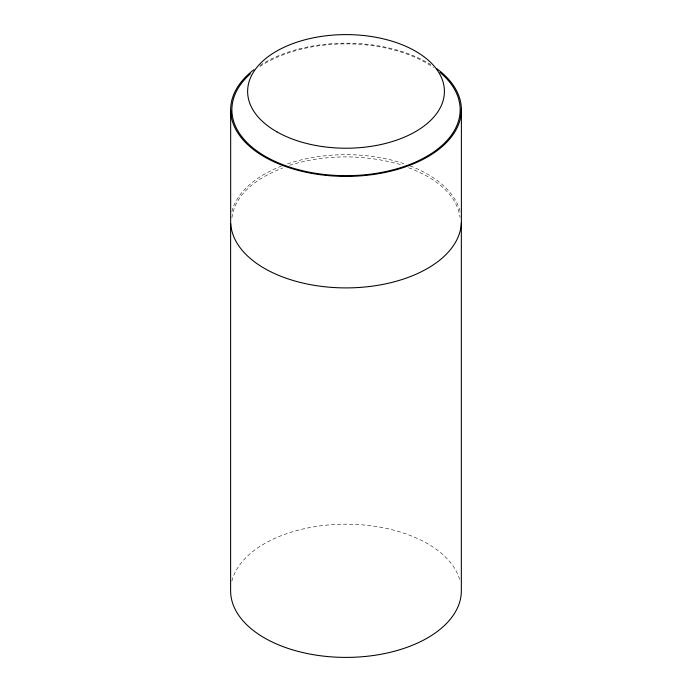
<?xml version="1.0" encoding="UTF-8"?>
<svg xmlns="http://www.w3.org/2000/svg" width="692" height="692" viewBox="0 0 692 692"><rect width="100%" height="100%" fill="white"/><g stroke="black" fill="none" stroke-linecap="round" stroke-linejoin="round"><path stroke-width="0.52" stroke-dasharray="3.46 2.59" d="M231.924 217.651C235.349 192.004 260.529 176.538 282.743 167.931M289.55 165.284C326.278 153.944 366.077 154.29 402.856 165.25M408.626 167.767C431.194 176.2 456.331 191.814 460.119 217.599M231.846 581.098A115.365 66.605 0 0 1 345.939 524.19A115.365 66.605 0 0 1 460.111 581.055M231.881 211.596A115.365 66.605 0 0 1 281.428 166.097M287.535 163.874A115.365 66.605 0 0 1 405.996 164.393M410.071 165.89A115.365 66.605 0 0 1 460.145 211.553M260.054 65.368A115.365 66.605 0 0 1 430.735 64.572M259.846 66.57A114.145 65.904 0 0 1 433.434 67.409"/><path stroke-width="1.04" d="M461.382 109.249L461.382 220.757A115.365 66.605 0 0 1 346.952 287.898A115.365 66.605 0 0 1 230.661 221.829L230.661 110.322M461.339 222.66L461.339 590.259A115.365 66.605 0 0 1 346.908 657.4A115.365 66.605 0 0 1 230.618 591.331L230.618 223.741M436.972 68.819A115.365 66.605 0 0 1 424.646 158.529A115.365 66.605 0 0 1 268.764 159.255A115.365 66.605 0 0 1 253.929 69.667M440.043 72.426A114.145 65.904 0 0 1 422.388 158.771A114.145 65.904 0 0 1 271.818 159.861A114.145 65.904 0 0 1 250.392 73.81M276.999 131.904A98.402 56.813 0 0 0 441.271 105.668A98.402 56.813 0 0 0 319.782 36.659A98.402 56.813 0 0 0 276.999 131.904"/></g></svg>
